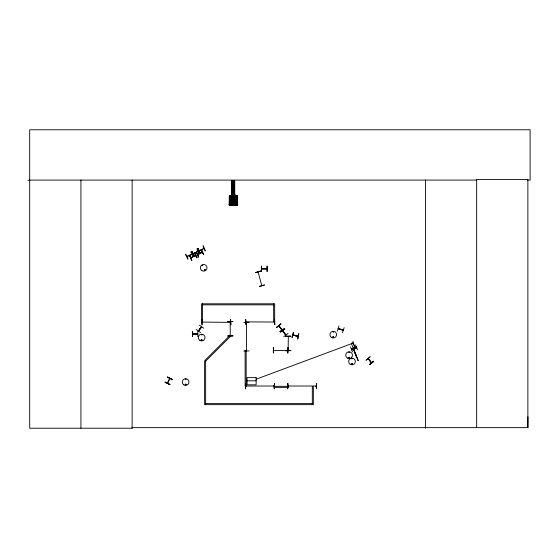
<?xml version="1.0" encoding="UTF-8"?>
<svg xmlns="http://www.w3.org/2000/svg" width="558" height="558" viewBox="0 0 558 558"><rect width="100%" height="100%" fill="white"/><g stroke="black" fill="none" stroke-linecap="round" stroke-linejoin="round"><path stroke-width="0.84" d="M527.491 180.088L530.1 180.088L530.1 129.777L29.7 129.777L29.7 428.223L132.218 428.223L132.148 427.637L527.875 427.637L527.952 416.847M193.047 253.548L197.86 251.512M195.593 255.69L190.892 257.915M199.122 250.64L203.963 248.526M202.401 252.404L197.79 254.608M261.772 285.682L258.082 271.892M246.273 322.88L246.538 322.412L246.51 350.947L246.294 350.473M185.27 384.525C186.763 383.653 184.858 385.711 185.633 384.211M185.912 379.342L185.43 379.063L185.821 379.454M186.1 384.65C185.333 382.655 184.824 386.262 186.149 384.525M201.145 340.031C202.491 338.476 201.947 341.573 201.201 340.157M201.919 334.842L201.41 334.626L201.891 334.905M201.312 339.941C201.954 341.245 202.108 339.034 201.389 339.878M332.756 336.983C334.423 339.034 333.412 335.588 333.014 336.697M333.51 331.926L332.959 331.857L333.51 331.787M333.6 337.206C332.847 335.993 333.021 338.036 333.475 337.339M349.336 352.454C348.485 351.414 349.287 353.514 349.21 352.154M348.722 357.643C349.678 356.555 349.245 358.731 348.771 357.727M351.707 358.71L352.279 358.634L351.742 358.773M202.177 265.287L202.756 265.259L202.205 265.441M205.079 270.177C204.563 268.844 204.221 271.021 205.002 270.239M205.191 270.218C204.361 268.154 204.102 271.886 205.211 269.967M281.881 329.952L281.678 329.645M285.989 334.905L285.717 334.577M368.217 358.745L368.517 359.052M371.53 362.7L368.426 358.585M191.819 254.406L186.902 256.492L191.792 254.357M293.515 335.184C290.537 334.556 300.539 337.165 297.463 336.195M298.063 336.348C285.389 333.747 299.779 335.965 297.616 336.334M288.102 350.326L288.346 336.321M292.001 337.471L293.375 332.317M292.218 337.527L293.564 332.366M337.339 331.068L339.006 326.005M342.682 330.106L343.323 330.057M342.5 332.687L344.167 327.623M230.224 335.651L230.217 321.896M349.524 357.901C349.148 355.878 348.066 358.836 349.42 357.985M282.613 330.908L285.787 335.128M368.238 358.731L371.412 362.881L368.189 358.627M371.558 362.77L371 362.435M167.442 383.179L169.618 378.45M167.7 383.193L169.911 378.457M192.454 333.928L193.047 333.921L192.454 334.116M202.003 322.119L202.596 322.119M245.945 321.861L274.501 322.043L274.02 322.078M274.18 386.234L273.622 386.241M316.386 386.234L315.821 386.241M266.452 268.949L266.933 268.712M198.474 331.04L201.626 326.821L198.578 331.02M199.387 325.147L203.733 328.23M198.355 330.922L201.466 326.66M201.578 326.814L198.557 331.006M200.545 332.596L196.2 329.513M333.482 331.989L333.252 331.71M351.721 363.809C353.158 363.279 351.352 365.197 351.812 363.656M230.447 322.364L202.115 322.092M197.79 334.082L192.566 333.9M202.024 322.336L202.484 322.092M197.783 333.893L197.197 334.082L197.741 334.04M197.713 334.103L192.566 334.137M245.646 386.024L246.238 386.017L245.646 386.206M287.844 386.024L316.4 386.024M315.877 386.003L316.323 386.003M266.933 268.956L261.653 268.712L262.12 268.914M292.985 334.877L293.501 335.009M354.267 348.52L354.065 348.025L353.925 348.666M338.239 328.46L338.748 328.62M246.301 350.431L246.308 350.877M190.857 257.636L195.544 255.452M204.005 248.547L199.318 250.779M197.671 254.371L202.338 252.146M280.814 323.877L276.719 327.309L280.8 323.856M276.698 327.281L280.953 324.065M279.983 331.619L284.371 328.578L279.942 331.564M280.521 332.331L284.817 329.171M282.948 331.375L282.767 330.727M283.778 336.641L288.04 333.433M366.097 360.119L370.212 356.722L366.139 360.175M369.403 364.493L373.651 361.27M369.522 364.646L373.769 361.431M343.219 330.21L338.183 328.669L343.254 330.287M185.521 254.302L187.851 259.1M197.748 248.443L200.315 253.123M197.964 251.463L193.152 253.737M196.486 252.146L198.522 257.085L196.242 252.265M287.747 350.522L273.539 350.494M351.756 363.551C353.967 364.179 350.145 364.681 352.119 363.502M352.049 342.27L353.284 341.761M353.737 342.856L256.122 379.224M350.522 346.923L352.489 351.882M354.951 347.16L352.977 343.17M351.317 348.841L356.255 346.832M351.414 349.078L356.36 347.083M351.652 349.664L356.583 347.627M351.666 349.692L356.611 347.697M351.763 349.936L356.688 347.878M357.49 349.817L355.523 344.858M204.877 270.344L204.5 270.267M255.585 272.527L260.705 271.028L255.592 272.569M264.45 284.992L259.331 286.498L264.436 284.957M202.568 322.343L202.115 322.336M274.02 321.833L274.39 321.833M266.822 268.949L261.597 268.893M232.986 195.133L233.014 194.561M278.923 325.642L279.237 326.012M273.371 347.711L273.385 353.047L273.385 347.711M201.717 319.546L202.024 324.882L201.961 319.546M245.632 319.288L245.966 324.616L245.66 319.288M230.538 319.546L230.873 324.875L230.58 319.546M274.487 319.288L274.815 324.616L274.522 319.288M202.059 322.119L202.54 322.119M246.001 321.861L246.483 321.854M243.755 322.412L249.084 322.308M192.44 331.354L192.468 336.69M192.51 333.928L197.678 333.865M197.804 336.655L197.846 331.319M249.084 350.933L243.755 351.003M245.597 383.451L245.66 388.78L245.367 385.738M287.9 386.024L288.437 386.017L287.914 386.227M287.565 388.786L287.83 383.451L287.586 388.786M227.678 321.589L233.014 321.457L227.678 321.624M227.685 336.049L233.014 335.902M227.685 335.937L233.014 335.881M290.878 336.16L285.55 336.314L290.878 336.153M27.9 180.297L29.7 180.29M29.7 180.088L476.658 180.088M231.612 180.89L234.695 180.876L234.695 195.321L231.612 195.335L231.612 180.89L231.682 195.335M231.821 182.354L234.486 182.354M231.821 183.331L234.486 183.331M231.821 184.796L234.486 184.796M231.821 186.1L234.486 186.1M231.821 187.565L234.486 187.565M231.821 193.856L234.486 193.856M231.375 194.268L234.932 194.268M231.375 194.379L234.932 194.379M229.422 196.758L231.2 196.758M232.679 196.758L234.458 196.758M235.72 196.758L237.499 196.758M229.422 197.413L231.2 197.413M232.679 197.413L234.458 197.413M235.72 197.413L237.499 197.413M229.422 198.39L231.2 198.39M232.679 198.39L234.458 198.39M235.72 198.39L237.499 198.39M229.422 199.262L231.2 199.262M232.679 199.262L234.458 199.262M235.713 199.262L237.492 199.262M229.422 200.238L231.2 200.238M232.679 200.238L234.458 200.238M235.713 200.238L237.492 200.238M229.422 204.43L231.2 204.43M232.679 204.43L234.458 204.43M235.72 204.43L237.499 204.43M229.122 204.709L231.493 204.709M232.386 204.709L234.758 204.709M235.42 204.709L237.792 204.709M229.122 204.779L231.493 204.779M232.386 204.779L234.758 204.779M235.42 204.779L237.792 204.779M229.282 205.414L231.34 205.407L231.333 195.774L229.282 195.781L229.282 205.414L229.422 195.781M237.589 205.407L237.631 195.774L235.581 195.781L235.581 205.414L237.631 205.407M266.933 266.138L267.01 271.467M261.653 268.712L266.822 268.656M202.54 304.842L273.65 304.842M247.082 380.807L256.122 380.807M246.155 385.962L245.122 385.962L245.122 350.403L246.155 350.403L246.183 386.017L245.701 386.024L274.194 386.024M205.651 403.615L312.306 403.615M279.014 325.719L282.153 329.869M282.801 330.768L285.947 334.933M293.096 334.877L298.146 336.223M338.35 328.467L343.261 330.015M167.365 377.25L172.213 379.482M165.091 382.195L169.953 384.392M285.724 335.037L282.662 330.943M201.564 249.712L203.6 254.65L201.292 249.844M201.326 249.824L203.663 254.622M197.978 248.331L200.252 253.158M197.769 248.436L200.05 253.255M199.297 253.618L197.009 248.798L199.046 253.737M196.36 252.167L198.781 256.959M194.784 252.92L197.051 257.789L194.477 253.109L196.848 257.887M194.226 256.045L191.666 251.358L193.933 256.22M191.868 251.26L194.205 256.052M193.145 256.561L190.669 251.839M189.671 255.411L191.708 260.349L189.406 255.536M189.601 255.445L191.945 260.237M185.723 254.204L188.025 259.017M353.256 343.051L355.383 348.408M354.742 347.243L355.244 348.464M354.163 347.983L354.393 348.534M353.96 348.066L354.184 348.617M353.821 348.122L354.051 348.673M353.619 348.206L353.842 348.757M351.575 343.972L355.558 353.626M287.754 383.451L287.788 388.78M245.569 385.731L245.583 388.78M192.364 331.354L192.461 336.69M527.875 427.637L527.875 179.509L476.658 179.509L476.658 427.637M425.433 180.088L425.433 428.223M312.306 404.655L312.306 386.875L313.345 386.875L313.345 404.655L204.612 404.655L204.612 361.179L205.651 361.179L230.789 336.042L230.056 335.309L204.919 360.447L205.651 361.179L205.651 404.655M273.65 303.81L273.65 321.582L274.682 321.582L274.682 303.81L201.508 303.81L201.508 321.582L202.54 321.582L202.54 303.81M267.205 266.138L267.205 271.467M237.513 195.774L237.499 205.407M237.366 195.774L237.359 205.407M237.283 195.774L237.248 205.407M237.15 195.774L237.164 205.407M237.052 195.774L237.017 205.407M236.878 205.407L236.334 205.407M236.194 195.781L236.201 205.414M236.062 195.781L236.083 205.414M235.971 195.781L236.048 205.414M235.936 205.414L235.853 195.781L235.72 205.414M235.699 195.781L235.622 205.414M234.632 180.876L234.632 195.321M234.513 180.876L234.486 195.321M234.437 195.774L234.458 205.407M234.346 180.876L234.346 195.321M234.325 195.774L234.318 205.407M234.29 180.876L234.276 195.321M234.207 195.774L234.248 205.407M234.109 180.876L234.165 195.321M234.109 195.774L234.095 205.407M233.99 180.876L233.99 195.321M234.018 195.774L233.983 205.407M233.941 180.876L233.962 195.321M233.774 182.578L233.76 193.619M233.844 205.407L233.3 205.407M233.565 195.321L232.749 195.321M233.167 195.781L233.028 205.414M232.819 205.414L232.679 195.781M232.484 182.585L232.553 193.633M232.198 182.585L232.135 193.633M232.03 193.856L232.03 195.321M231.821 180.89L231.821 195.335M231.2 195.774L231.2 205.407M231.103 195.774L231.068 205.407L230.984 195.774M230.852 195.774L230.873 205.407M230.754 195.774L230.719 205.407L230.712 195.774M230.58 205.407L230.036 205.407M229.91 195.781L229.91 205.414L229.784 195.781M229.673 195.781L229.763 205.414M229.554 195.781L229.561 205.414M229.519 195.781L229.443 205.414M132.141 180.088L132.141 428.223M80.924 180.088L80.924 428.223M229.924 199.645C230.412 201.159 231.103 198.578 229.924 199.645M232.581 186.679C233.307 188.946 234.339 185.082 232.581 186.679M233.188 199.645C233.669 201.159 234.36 198.578 233.188 199.645M236.222 199.645C236.704 201.159 237.394 198.578 236.222 199.645M278.812 325.802L281.95 330.05L278.819 325.865M298.795 333.733L297.735 338.971L298.795 333.733M165.126 382.132L169.855 384.601L165.126 382.132M167.477 377.013L172.199 379.51L167.477 377.013M273.636 385.983L274.138 386.206L273.636 385.983M373.63 361.242L369.535 364.667L373.609 361.214M203.091 245.883L205.163 250.807L203.091 245.883M353.305 348.485L356.416 356.653L353.256 348.506M355 352.523L358.229 360.719L355 352.523M287.942 347.704L287.809 353.04L287.942 347.704M274.473 383.444L274.215 388.78L274.473 383.444M316.679 383.444L316.414 388.78L316.651 383.444M290.885 350.612L285.55 350.738L290.885 350.577M233.363 194.526L232.937 194.526L233.363 194.547M234.597 195.774L232.54 195.781L232.553 205.414L234.597 205.407L234.597 195.774M261.597 266.138L261.304 271.467L261.597 266.138M256.122 377.64L247.082 377.64L247.082 384.825L256.122 384.825L256.122 377.64M288.353 386.324L274.131 386.324L274.131 387.364L288.353 387.364L288.353 386.324M232.365 195.335L232.365 180.89L232.337 195.335M232.023 193.633L232.03 182.585L231.968 193.633M201.78 270.553A3.327 3.327 0 0 0 206.976 268.063A3.327 3.327 0 0 0 202.226 264.806A3.327 3.327 0 0 0 201.78 270.553M183.966 384.922A3.334 3.334 0 0 0 188.967 382.035A3.334 3.334 0 0 0 183.966 379.147A3.334 3.334 0 0 0 183.966 384.922M350.326 364.36A3.334 3.334 0 0 0 355.327 361.472A3.334 3.334 0 0 0 350.326 358.592A3.334 3.334 0 0 0 350.326 364.36M347.397 358.076A3.376 3.376 0 0 0 352.454 355.153A3.376 3.376 0 0 0 347.397 352.231A3.376 3.376 0 0 0 347.397 358.076M331.585 337.506A3.334 3.334 0 0 0 336.586 334.626A3.334 3.334 0 0 0 331.585 331.738A3.334 3.334 0 0 0 331.585 337.506M199.98 340.464A3.376 3.376 0 0 0 205.037 337.541A3.376 3.376 0 0 0 199.98 334.619A3.376 3.376 0 0 0 199.98 340.464"/></g></svg>
